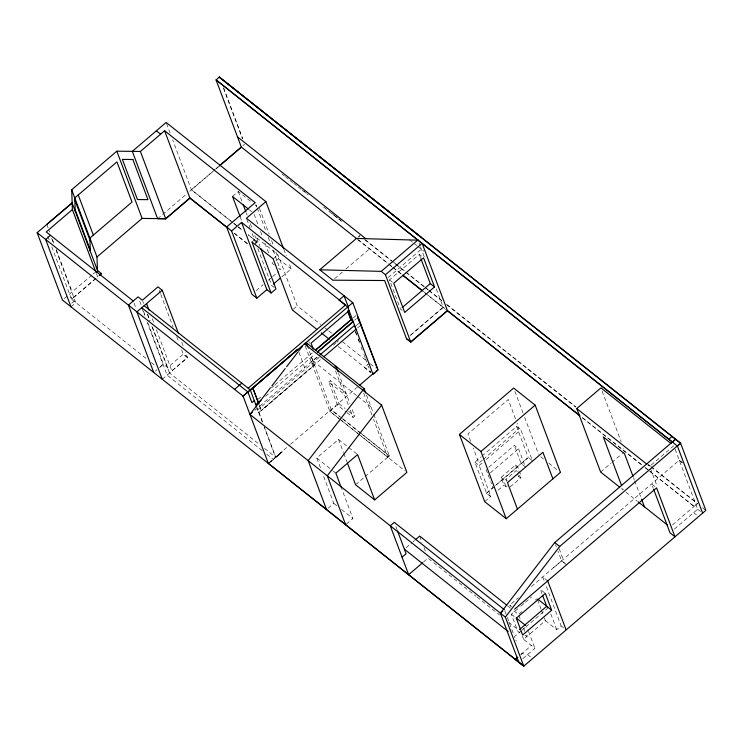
<?xml version="1.0" encoding="UTF-8"?>
<svg xmlns="http://www.w3.org/2000/svg" width="743" height="743" viewBox="0 0 743 743"><rect width="100%" height="100%" fill="white"/><g stroke="black" fill="none" stroke-linecap="round" stroke-linejoin="round"><path stroke-width="0.56" stroke-dasharray="3.71 2.79" d="M340.703 419.925L329.827 411.297L331.359 409.811L339.514 416.284M343.145 419.163L389.378 455.849L387.837 457.335L360.643 435.751M268.576 463.632L282.173 451.753L275.514 457.094M215.043 169.497L191.397 189.706L232.865 222.612M215.916 168.754L218.544 166.506M242.933 145.665L244.54 144.291M64.232 298.565L92.234 274.864M157.646 218.73L186.242 194.285M189.716 191.322L215.089 169.627M215.972 168.884L218.6 166.636M95.912 278.319L71.504 299.178L147.783 359.798M95.958 278.449L71.551 299.308L51.536 246.063M71.746 303.237L74.969 300.478L70.724 297.107M70.966 306.813L75.795 302.68L55.781 249.425M232.503 196.449L238.252 191.527L251.524 202.059M251.923 241.967L256.762 237.834L277.984 254.673L297.228 305.856L320.679 324.468M255.555 243.332L257.199 241.93L248.181 234.779M255.601 243.463L257.245 242.06L254.784 235.494M273.145 258.815L277.984 254.673M275.959 260.877L278.421 258.768L275.607 251.264M160.144 366.866L163.367 364.107L167.658 367.609L183.261 354.105L187.505 357.476L169.441 372.912L259.242 444.277M155.352 371.129L156.968 369.745M159.383 367.683L163.414 364.237L147.467 321.812M256.233 290.569L263.152 284.653M268.344 280.213L271.808 277.26M272.672 276.517L278.727 271.344M281.857 276.833L291.163 268.882L288.711 262.372M162.234 379.246L187.552 357.606L185.462 352.052M358.247 237.073L359.983 235.587L358.219 237.008M293.188 309.302L297.228 305.856M334.61 278.69L342.467 271.966M345.969 268.985L369.559 248.812M388.143 277.529L421.346 249.156M402.158 310.407L400.458 309.06L389.499 279.916L419.321 254.431L421.866 256.446M258.137 399.242L260.784 396.976M271.362 387.939L274.009 385.673M274.891 384.92L312.794 352.516M353.352 317.855L355.99 315.599L356.724 317.54M265.511 396.353L314.846 354.188M354.68 320.131L356.371 318.691M254.784 410.312L317.623 356.575M317.307 357.197L311.178 362.082M319.249 357.281L256.651 410.777L258.778 412.467L320.363 359.733M333.347 345.226L335.994 342.96M336.876 342.207L338.641 340.703M356.269 325.629L358.915 323.372M357.606 327.904L361.042 325.053M298.937 352.321L306.283 371.862L261.369 410.535L314.568 365.138L312.227 363.281M328.824 382.023L330.403 380.667L345.969 393.028L344.39 394.375L328.824 382.023L337.489 405.084L346.136 411.947M369.392 363.123L364.321 367.46L370.683 372.512L368.277 366.113M409.969 335.622L443.181 307.24M410.898 335L443.227 307.37L435.5 286.798M269.152 462.666L289.621 445.038M290.504 444.286L357.504 387.019M275.783 457.307L282.229 451.8L270.192 462.257M338.836 418.355L329.771 411.167L331.359 409.811M329.827 411.297L336.161 405.873M337.489 405.084L339.068 403.728L330.403 380.667M347 412.634L353.055 417.436L354.634 416.08L351.485 407.693M320.409 467.719L316.759 458.004L338.511 439.41L357.615 454.567M328.165 508.175L333.802 503.345L322.843 474.201M355.563 484.752L364.274 477.312M365.138 476.56L389.378 455.849M373.794 414.39L389.425 455.979L387.837 457.335L373.525 419.247M346.461 524.019L352.906 518.512L341.539 488.281M474.916 462.118L479.161 465.48L490.844 496.575L486.6 493.213L474.916 462.118L481 456.917M481.863 456.174L516.608 426.482L520.852 429.853L532.49 460.818L528.245 457.447L495.581 485.365M482.393 460.084L478.891 463.084L473.207 447.964M483.275 459.341L519.181 428.646L517.156 423.241M479.161 465.48L482.634 462.517M486.108 459.546L520.852 429.853M488.764 467.226L514.323 445.382L518.568 448.744L524.985 465.815M490.371 472.854L518.568 448.744M406.077 547.721L412.031 542.631M412.885 541.907L414.585 540.449M507.348 485.801L506.076 486.888L503.958 485.207L501.033 477.433L515.54 465.034L517.657 466.725L519.125 470.607M486.6 493.213L528.292 457.577L516.608 426.482M506.522 481.371L505.797 479.43L516.274 470.477L516.998 472.418M484.696 501.664L490.798 496.445L486.554 493.083L492.943 487.622L490.937 482.291M498.033 490.269L503.958 485.207M510.107 486.944L520.583 477.99L518.456 476.309L520.583 474.498L519.487 471.582M423.594 561.931L427.987 558.169L476.031 596.304M600.623 472.037L610.987 463.177M611.851 462.443L621.343 454.326M622.207 453.583L624.798 451.373L623.581 448.14M673.808 445.716L649.642 466.381L647.84 464.951M509.689 605.155L511.342 606.464L509.689 605.155L518.382 597.725M531.431 586.58L679.269 460.223L684.247 464.226M520.174 633.064L517.695 631.095L511.36 614.257L520.156 606.743M521.038 605.991L524.549 602.982M525.431 602.229L531.579 596.973M521.883 611.619L518.503 614.507L513.06 610.189M535.415 600.047L537.105 598.607M521.419 630.677L514.509 636.575L516.218 641.107M522.283 629.934L525.738 626.981M548.427 607.588L526.592 626.247L528.18 630.454M522.812 658.66L534.895 648.323L523.574 639.342L545.408 620.684L543.43 615.427M520.88 654.472L531.356 645.518M672.554 524.846L697.603 503.429M520.936 654.602L522.496 653.097L526.035 655.902M649.744 471.257L694.185 506.522L697.658 503.559L651.36 466.818M545.408 620.684L556.73 629.674L561.141 625.894L545.929 585.438M674.375 529.118L697.677 509.206L674.588 447.797M276.368 456.899L279.034 454.632M93.116 274.121L94.863 272.653M553.414 567.791L561.643 560.854L557.984 551.111M314.568 365.138L312.979 366.494M409.542 239.785L416.804 245.552M417.715 246.267L423.891 251.171M679.288 460.298L682.594 462.917M303.766 190.979L306.488 193.134M331.87 213.278L334.591 215.442M335.502 216.157L338.223 218.321M339.124 219.036L340.944 220.476M365.426 239.905L391.747 260.802M392.657 261.517L395.378 263.681M396.288 264.397L405.362 271.604M406.272 272.328L424.429 286.733M425.34 287.448L428.061 289.612M428.971 290.337L441.676 300.413M447.119 304.741L576.02 407.034M648.639 464.663L650.45 466.102M281.82 173.871L284.55 176.035M285.461 176.76L289.092 179.648M290.002 180.373L292.733 182.537M293.643 183.252L297.284 186.14M298.184 186.864L300.915 189.028M301.825 189.753L308.187 194.805M323.651 207.065L341.836 221.498M364.562 239.543L404.573 271.288M405.483 272.012L428.219 290.049M429.12 290.773L441.853 300.878M446.404 304.481L575.519 406.95M648.258 464.672L650.079 466.121M650.989 466.836L697.361 503.643M702.451 507.683L705.005 509.707M358.21 239.803L392.285 266.848M393.196 267.573L401.369 274.065M423.185 291.367L444.881 308.586M582.261 417.612L641.906 464.951M645.509 467.811L649.113 470.663M650.014 471.378L694.185 506.522M697.677 509.206L701.801 512.475M357.411 239.265L388.125 263.644M389.026 264.359L391.737 266.505M392.638 267.229L400.774 273.675M425.163 293.03L446.627 310.063M582.623 417.993L644.302 466.938M645.203 467.653L648.834 470.533M693.646 512.651L698.596 516.58M654.936 486.554L651.639 483.934L653.236 488.188M389.499 279.916L393.744 283.278M621.427 488.541L623.238 489.981L622.42 487.807M625.885 492.08L637.383 501.209M255.063 204.864L256.827 206.266M249.304 209.786L251.961 211.885M540.728 456.731L543.467 458.998M548.789 463.13L557.807 470.375M233.766 223.327L237.37 226.188M238.271 226.903L242.775 230.479M278.421 258.768L291.163 268.882M232.912 222.742L191.443 189.837L172.645 139.823M233.813 223.457L237.416 226.318M238.317 227.033L242.822 230.609M248.236 234.909L257.245 242.06M234.249 233.2L247.828 243.973M274.399 265.065L272.672 263.691L271.464 260.468M278.727 268.492L280.455 269.867L272.709 249.258M234.296 233.321L247.874 244.103M525.394 466.883L521.14 463.521L514.323 445.382M274.251 287.532L271.706 285.507L257.84 248.636M325.193 328.044L327.895 330.189M328.796 330.904L332.409 333.774M342.328 341.65L365.779 360.262M370.265 363.81L375.484 367.961M338.39 346.498L370.915 372.317M505.797 479.43L507.209 480.554M501.033 477.433L503.16 479.114L506.076 486.888M312.979 360.903L356.891 395.75M357.773 396.456L370.989 406.941M561.643 560.854L566.593 564.782L561.615 560.779M339.068 403.728L345.124 408.539M348.588 411.278L354.634 416.08M341.381 417.854L331.406 409.941L308.113 347.965M342.282 418.569L360.42 432.955M361.321 433.68L389.425 455.979M339.746 419.08L357.875 433.466M358.785 434.181L405.158 470.988M341.604 420.649L359.742 435.036M544.498 592.738L540.375 589.459L541.953 593.666M561.141 625.894L563.612 627.863M507.618 605.87L512.15 609.474M316.759 458.004L332.39 470.412M333.254 471.099L335.864 473.161M511.36 614.257L516.32 618.185M187.552 357.606L183.307 354.235L181.218 348.681M476.941 597.019L499.602 615.009M508.667 622.197L518.642 630.11M524.985 635.154L526.796 636.584L525.217 632.386M527.558 654.602L530.855 657.221M264.638 448.466L275.829 457.437L264.424 427.076M333.802 503.345L337.276 506.104M341.613 509.549L352.906 518.512M151.331 362.528L154.981 365.519M262.27 450.657L167.073 375.113L147.058 321.868M266.802 454.252L273.145 459.295M547.712 580.924L542.734 576.921L544.331 581.184M650.413 468.452L657.118 486.275M602.146 391.115L621.157 441.686M633.454 477.554L634.271 479.718M634.68 480.805L641.608 499.231M514.88 391.32L523.035 413.015M524.669 417.352L538.526 454.224M515.531 418.922L508.231 399.493L467.932 433.931L471.183 442.568M559.163 548.687L563.222 559.498M555.56 544.665L556.368 546.811M519.487 475.074L520.583 477.99M515.54 465.034L518.456 472.808M517.36 473.393L518.456 476.309M419.098 243.165L420.222 246.165M420.594 247.159L424.179 256.679M419.321 254.431L420.538 257.672M550.795 613.894L556.73 629.674M537.505 599.657L541.062 609.121M541.452 610.17L543.031 614.377M486.126 469.483L487.724 473.755M488.132 474.823L490.538 481.223M528.57 631.504L534.895 648.323M518.893 615.557L520.081 618.715M523.639 628.179L524.827 631.327M522.394 636.184L523.574 639.342M504.831 610.82L506.847 616.188M507.246 617.266L514.11 635.506M355.395 331.025L356.621 334.285M358.256 338.632L359.482 341.891M355.451 331.982L356.649 335.177M358.256 339.449L359.454 342.644M361.061 346.916L362.268 350.111M363.866 354.383L365.073 357.578M365.472 358.646L367.878 365.045M419.684 536.093L422.061 542.399M424.03 547.656L425.618 551.863M366.531 395.081L373.395 413.322M363.736 393.214L371.89 414.91M338.334 372.698L349.907 403.505M395.908 526.638L397.115 529.861M335.52 370.794L348.718 405.91M350.297 410.099L353.055 417.436M223.597 87.702L242.794 138.774M223.513 88.352L242.515 138.913M283.826 249.36L286.269 255.861M259.483 208.374L269.152 234.11M271.576 240.546L273.591 245.905M308.744 341.334L309.487 343.322M256.001 204.799L256.809 206.963M257.217 208.049L265.78 230.822M268.223 237.333L270.675 243.834M311.373 357.151L314.298 364.924M305.243 346.024L329.771 411.167M254.134 214.365L258.564 226.16M260.579 231.519L262.595 236.878M265.019 243.314L269.05 254.041M338.511 439.41L343.387 452.366M343.786 453.444L347.037 462.081M256.762 237.834L260.031 246.518M238.252 191.527L241.884 201.177M246.314 212.972L247.122 215.117M250.345 223.699L251.961 227.99M246.834 219.352L250.094 228.027M252.137 233.451L255.806 243.212M240.165 216.817L241.772 221.108M166.534 123.552L170.203 133.313M259.344 405.158L261.406 410.573M259.604 406.161L261.192 410.396M258.74 411.966L262.39 421.68M256.53 406.597L262.409 422.07M264.118 426.696L275.569 457.224M181.794 342.291L183.428 346.628M159.206 290.123L160.432 293.374M160.832 294.46L173.063 326.994M176.732 336.755L178.775 342.179M152.287 318.793L153.922 323.131M156.364 329.632L171.902 370.98M142.74 301.324L143.557 303.488M147.634 314.335L150.086 320.846M152.529 327.347L167.658 367.609M147.43 314.345L149.872 320.855M151.906 326.279L169.488 373.042M139.721 301.203L141.356 305.549M143.39 310.964L145.433 316.388M141.746 307.741L144.606 315.348M134.074 303.172L136.108 308.596M96.432 273.573L97.704 276.953L97.63 274.789M46.818 224.432L49.679 232.039M52.539 239.645L54.174 243.992M56.217 249.425L72.145 291.804M51.704 238.568L53.329 242.915M47.868 236.283L49.493 240.63"/><path stroke-width="1.11" d="M421.132 237.249L219.269 77.049L680.579 443.144L705.85 510.376L523.778 666.165L505.351 617.127L249.936 414.427L270.452 387.753M271.854 385.923L285.191 368.584M286.594 366.754L297.822 352.154M298.528 351.235L302.364 346.247M304.286 343.749L381.623 405.121L327.273 475.799L345.653 524.707M518.781 662.106L500.401 613.198L554.752 542.52L675.619 439.206L672.471 442.141L216.046 79.807L241.364 147.17L219.473 165.884M505.351 617.127L559.702 546.449L680.579 443.144M250.372 389.954L252.926 388.004M144.161 305.67L250.512 390.066L297.794 349.294L243.045 396.093L268.362 463.465M96.023 272.486L72.377 209.591L71.7 189.753L116.827 151.182L140.399 151.451L164.621 130.759L255.183 202.625L226.634 227.024L251.905 294.265L256.855 298.194L266.867 289.649L241.586 222.408L231.584 230.952L256.855 298.194M523.778 666.165L62.477 300.07L37.15 232.698L72.145 202.793M219.269 77.049L216.111 79.984L677.421 446.069L702.627 513.134M72.377 209.591L46.233 231.937L133.257 300.999M50.478 235.308L45.639 239.441L70.966 306.813M97.556 272.616L96.98 256.994L142.108 218.423L165.68 218.693L189.892 197.991L231.584 230.952M219.426 165.754L241.317 147.049L356.51 238.549M99.191 275.514L101.503 273.545L100.008 274.984M283.417 248.273L265.883 201.641L166.126 122.465L132.319 151.358L157.646 218.73L165.726 218.823L189.939 198.121L164.621 130.759M153.745 372.503L128.418 305.132L138.087 296.866L142.34 300.237L157.98 286.863L162.225 290.234L136.907 311.874L162.234 379.246M265.883 201.641L246.425 218.266L352.776 302.661L378.094 370.033L373.023 374.37L347.705 306.998L338.994 300.088L344.065 295.751L348.56 307.704M273.396 284.058L280.167 278.281M266.867 289.649L271.111 293.011L275.95 288.878L260.849 248.691M410.768 342.105L385.45 274.734L422.154 243.37L447.472 310.741L410.768 342.105L406.523 338.743L384.642 280.52L332.855 280.185L319.759 269.793L356.464 238.419L417.975 240.175M234.547 389.36L241.8 383.156M319.759 269.793L381.205 271.371L417.91 239.998M248.171 388.208L345.597 304.946L241.586 222.408M250.512 390.066L352.776 302.661M349.089 310.695L311.076 343.182L313.332 349.173M254.329 400.579L251.914 402.65L247.902 391.988L141.746 307.741M315.459 350.083L350.872 319.815L347.501 310.834M315.441 350.259L350.705 320.122M255.806 404.647L261.099 400.124M317.447 351.959L352.99 321.58M317.79 351.941L353.213 321.663L350.872 319.815M249.936 414.427L252.351 412.365M319.908 354.978L354.597 325.332M323.837 356.77L355.916 329.353L354.457 325.462M402.214 307.565L430.271 283.585L420.937 258.75M334.313 367.581L335.901 366.225L337.926 371.621M434.516 286.947L404.703 312.431L393.744 283.278L423.566 257.802L434.516 286.947L430.271 283.585M359.268 385.515L374.249 372.707M376.014 371.194L377.778 369.689L357.559 316.843M304.435 343.87L306.088 342.569L364.098 388.608L308.169 460.641L326.548 509.549M347.445 463.158L355.563 484.752L374.658 499.918L406.895 472.362L381.623 405.121M560.445 472.381L506.206 518.735L484.696 501.664L459.425 434.423L513.664 388.069L535.174 405.139L560.491 472.511M506.206 518.735L480.935 451.493L535.174 405.139M415.43 539.724L419.684 536.093L506.717 605.155M402.047 557.157L406.077 553.711L397.514 530.939M619.616 487.102L600.623 472.037L576.763 408.548L600.938 387.883L671.115 443.58M422.711 562.683L408.65 574.701L390.261 525.793L394.292 522.348L504.423 609.752M677.421 446.069L680.644 443.32L219.334 77.226M500.401 613.198L502.816 611.127M514.667 609.158L656.589 487.863L674.969 536.771L670.019 532.842L653.636 489.247M519.45 629.59L546.709 606.297L542.752 595.775M551.659 610.235L522.645 635.024L516.32 618.185L545.325 593.388L551.659 610.235L546.709 606.297M517.657 657.23L515.289 659.422L523.731 666.034L268.344 463.353M515.289 659.422L517.713 657.36M243.045 396.093L252.75 387.865L258.518 403.273M46.818 224.432L72.155 203.071L97.482 270.443M237.5 136.888L365.742 238.661M576.763 408.548L646.939 464.245M403.189 275.504L422.275 290.652M579.549 415.458L447.425 310.611L410.721 341.975L406.477 338.613M402.576 275.114L422.451 290.885M447.472 310.741L579.902 415.829M381.205 271.371L385.45 274.734M638.265 501.906L667.325 524.967M156.346 130.833L160.59 134.195M248.422 209.08L232.503 196.449L240.165 216.817M360.485 324.617L360.959 324.821M189.939 198.121L227.962 228.296M459.425 434.423L480.935 451.493M316.741 329.316L292.38 309.989L273.145 258.815L251.923 241.967L271.111 293.011M321.255 332.901L329.372 339.337M554.752 542.52L559.702 546.449M537.978 599.295L547.554 606.901M97.435 270.313L101.55 273.665M37.15 232.698L243.072 396.121M516.144 617.953L525.728 625.55M404.378 549.17L508.193 631.559M672.09 436.401L668.858 439.159M633.055 476.467L624.491 453.704L603.27 436.856L621.603 485.643M641.608 499.231L644.46 506.819M552.894 478.836L542.91 452.273L507.46 482.579L517.434 509.131M547.712 580.924L566.092 629.832M357.922 317.809L359.018 320.725M348.049 311.466L350.91 319.072M364.098 388.608L365.723 392.926M374.658 499.918L357.615 454.567L335.864 473.161L341.139 487.204M306.088 342.569L307.704 346.879M243.091 204.399L245.914 211.904M252.88 387.967L258.982 404.118M250.289 389.899L256.53 406.597M140.399 151.451L165.726 218.823M116.827 151.182L142.108 218.423M162.225 290.234L178.534 333.616M146.585 303.608L149.027 310.11M78.256 194.945L93.349 235.113M71.7 189.753L96.98 256.994M74.848 199.997L89.94 240.165M75.182 209.777L90.275 249.936M90.321 251.403L89.866 238.085L132.031 202.05L116.93 161.89L74.774 197.926L75.229 211.235M132.867 159.494L122.372 159.383L137.464 199.542L147.968 199.663L132.867 159.494"/></g></svg>
